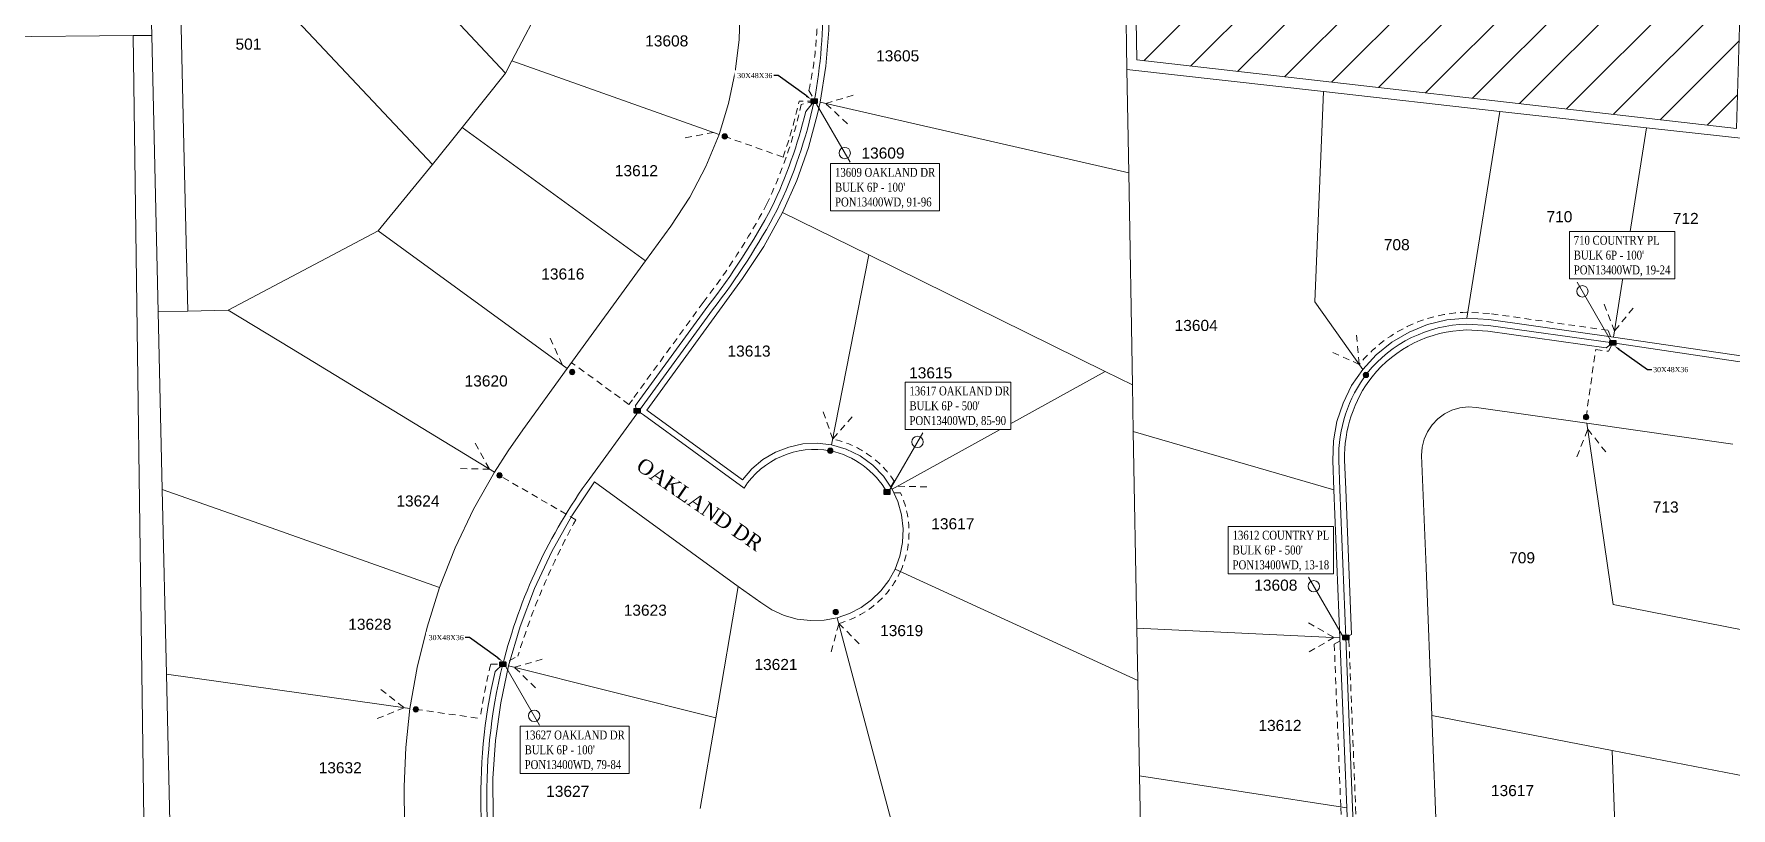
# Model space of a CAD drawing. Header units: feet. Extents: x 865220 to 2822444, y -2240498 to 975731.
# Drawn here: x 2814648 to 2815794, y 968990 to 969513 of the extents above; entities that cross this region are included whole.
import ezdxf
from ezdxf import colors
from ezdxf.entities.mleader import LeaderData, LeaderLine
from ezdxf.enums import TextEntityAlignment as Align
from ezdxf.lldxf.tags import DXFTag
from ezdxf.math import Vec2, Vec3

# ---------------------------------------------------------------- set-up
doc = ezdxf.new("R2010")
doc.units = ezdxf.units.FT
doc.header["$LTSCALE"] = 0.015
doc.header["$MEASUREMENT"] = 0
doc.linetypes.add('DASHED', pattern=[5, 3, -2])
for name, color, linetype in [('144A', 112, '144A'), ('48A', 112, '48A'), ('Dakota County Addresses', 7, 'Continuous'), ('Dakota County Parcels', 7, 'Continuous'), ('DETAIL', 7, 'Continuous'), ('DROP BURIED', 7, 'DASHED'), ('NOTES', 7, 'Continuous'), ('STREET NAME', 7, 'Continuous'), ('TAIL', 1, 'MST'), ('TELEPHONE STRUCT-PROP', 6, 'Continuous'), ('TERMINALS', 7, 'Continuous')]:
    doc.layers.add(name, color=color, linetype=linetype)
doc.layers.add('RUNNING LINE (UNDERGROUND)', color=10, linetype='Continuous', lineweight=40)
doc.styles.add('Dimensions 100', font='arial.ttf')
doc.styles.add('Line', font='txt.shx', dxfattribs={"height": 3})
doc.styles.add('SIMPLEX', font='times.ttf', dxfattribs={"width": 0.8})
doc.styles.get("Standard").update_dxf_attribs({"font": 'times.ttf'})
doc.styles.add('Utilities', font='arial.ttf', dxfattribs={"height": 2.5})
tags = doc.linetypes.add('144A', pattern='A,80,-5,["144A",Line,S=1.5,R=0,X=0,Y=-1.5],-24', length=109).pattern_tags.tags
tags[6] = DXFTag(74, 10)
tags = doc.linetypes.add('48A', pattern='A,80,-5,["48A",Line,S=1.5,R=0,X=0,Y=-1.5],-20', length=105).pattern_tags.tags
tags[6] = DXFTag(74, 10)
tags = doc.linetypes.add('MST', pattern='A,5,-5,5,-5,["TAIL",Line,S=1.5,R=0,X=0,Y=-1.5],-20', length=40).pattern_tags.tags
tags[10] = DXFTag(74, 10)

# ---------------------------------------------------------------- blocks, each defined once
blk = doc.blocks.new('ACMAP_ANN_TEMPLATE_Dakota County Addresses')
at = {"layer": 'Dakota County Addresses', "style": 'Dimensions 100'}
blk.add_attdef('DakotaCountyAddress', text='', height=50, dxfattribs=at).set_placement((0, 0), align=Align.CENTER)
blk = doc.blocks.new('Proposed FlowerPot')
at = {"lineweight": 5, "ltscale": 100, "true_color": 0xffffff}
h = blk.add_hatch(color=7, dxfattribs=at)
h.dxf.hatch_style = 1
h.paths.add_polyline_path([(-0.06, 0, 0.414214), (0, -0.06, 0.414214), (0.06, 0, 0.414214), (0, 0.06, 0.414214)])
at = {"lineweight": 5, "ltscale": 100}
blk.add_circle((0, 0), 0.0604, dxfattribs=at)
at = {"layer": 'RUNNING LINE (UNDERGROUND)', "color": 6, "lineweight": 5, "const_width": 0.00907, "flags": 128}
blk.add_lwpolyline([(-0.06, 0, -0.414214), (0, 0.06, -0.414214), (0.06, 0, -0.414214), (0, -0.06, -0.414214), (-0.06, 0)], format="xyb", dxfattribs=at)
at = {"color": 18, "linetype": 'ByBlock', "lineweight": 5, "ltscale": 100, "true_color": 0x000000, "style": 'Dimensions 100'}
blk.add_text('F', height=0.0744, dxfattribs=at).set_placement((-0.029, -0.037))
blk = doc.blocks.new('NEW HH')
at = {"ltscale": 40, "true_color": 0xffffff}
h = blk.add_hatch(color=7, dxfattribs=at)
h.dxf.hatch_style = 1
h.paths.add_polyline_path([(-0.061, -0.031, 0.414214), (-0.046, -0.046), (0.046, -0.046, 0.414214), (0.061, -0.031), (0.061, 0.031, 0.414214), (0.046, 0.046), (-0.046, 0.046, 0.414214), (-0.061, 0.031)])
at = {"layer": 'RUNNING LINE (UNDERGROUND)', "color": 6, "lineweight": 0, "const_width": 0.005, "flags": 128}
blk.add_lwpolyline([(-0.061, 0.031), (-0.061, -0.031, 0.414214), (-0.046, -0.046), (0.046, -0.046, 0.414214), (0.061, -0.031), (0.061, 0.031, 0.414214), (0.046, 0.046), (-0.046, 0.046, 0.414214)], format="xyb", close=True, dxfattribs=at)
at = {"layer": 'TELEPHONE STRUCT-PROP', "color": 18, "true_color": 0x000000, "style": 'Utilities'}
blk.add_text('HH', height=0.05, dxfattribs=at).set_placement((0, 0), align=Align.MIDDLE_CENTER)
blk = doc.blocks.new('TERMINAL')
at = {"lineweight": 5, "ltscale": 0.5, "flags": 128}
blk.add_lwpolyline([(-0.1, -0.6), (-0.1, 44.8)], dxfattribs=at)
at = {"lineweight": 5, "ltscale": 0.5}
blk.add_circle((-0.1, 37.6), 3.83, dxfattribs=at)

msp = doc.modelspace()

# ---------------------------------------------------------------- hatches: boundary and pattern name
at = {"layer": 'NOTES', "ltscale": 50}
h = msp.add_hatch(dxfattribs=at)
h.set_pattern_fill('ANSI31', color=1, scale=200)
edge = h.paths.add_edge_path()
edge.add_line((2815389.5, 969706.3), (2815393, 969495.9))
edge.add_line((2815393, 969495.9), (2815798.1, 969449.6))
edge.add_line((2815798.1, 969449.6), (2815801.2, 969557))
edge.add_line((2815801.2, 969557), (2815891.8, 969613.8))
edge.add_line((2815891.8, 969613.8), (2816031, 969615.1))
edge.add_line((2816031, 969615.1), (2816028.4, 969703.3))
edge.add_line((2816028.4, 969703.3), (2815689.2, 969789.6))
edge.add_line((2815689.2, 969789.6), (2815581.7, 969902.7))
edge.add_line((2815581.7, 969902.7), (2815513.2, 969911.4))
edge.add_line((2815513.2, 969911.4), (2815500.3, 969814))
edge.add_arc((2815364.1, 969843.2), 139.3, 280.5164, 347.8994, ccw=False)
edge = h.paths.add_edge_path()
edge.add_line((2815514.7, 969924), (2815588.5, 969912.5))
edge.add_line((2815588.5, 969912.5), (2815694.3, 969802.5))
edge.add_line((2815694.3, 969802.5), (2816029.8, 969715))
edge.add_line((2816029.8, 969715), (2816028.1, 969975.6))
edge.add_line((2816028.1, 969975.6), (2815607.5, 970012.4))
edge.add_arc((2815601.8, 969925.4), 87.2, 86.2556, 180.9042)
edge = h.paths.add_edge_path()
edge.add_line((2815469, 970349.6), (2815551.7, 970074.6))
edge.add_arc((2815610.4, 969810.7), 270.3, 90.4038, 102.5541, ccw=False)
edge.add_line((2815608.5, 970081.1), (2815784.9, 970067.5))
edge.add_arc((2815791.9, 970160.6), 93.4, 265.7164, 364.5194)
edge.add_arc((2815559.8, 970154.7), 325.4, 2.3307, 14.5067)
edge.add_line((2815874.8, 970236.3), (2815855.6, 970289))
edge.add_arc((2815739.8, 970242.2), 125, 22.0348, 53.0239)
edge.add_line((2815814.9, 970342), (2815778.4, 970362.6))
edge.add_arc((2815863.4, 970545.8), 201.9, 219.6864, 245.1125, ccw=False)
edge.add_line((2815708, 970416.9), (2815646, 970497.1))
edge.add_arc((2815583.2, 970452.6), 76.9, 35.3181, 86.0611)
edge.add_arc((2815406.2, 970521), 182.5, -69.8794, 2.641, ccw=False)
edge = h.paths.add_edge_path()
edge.add_line((2815377.5, 970420), (2815371.2, 970793.3))
edge.add_line((2815371.2, 970793.3), (2815519.5, 970792.1))
edge.add_arc((2815930.2, 970682.4), 425.1, 165.0468, 183.183)
edge.add_line((2815505.8, 970658.8), (2815512.6, 970533.5))
edge.add_arc((2815407.1, 970525.6), 105.8, -85.5639, 4.3138, ccw=False)
edge.add_line((2815415.3, 970420.1), (2815377.5, 970420))
edge = h.paths.add_edge_path()
edge.add_arc((2816383, 970635.9), 804.4, 168.8875, 182.1295)
edge.add_arc((2815574.8, 970438.5), 167.6, 38.8187, 88.5416, ccw=False)
edge.add_line((2815705.4, 970543.6), (2815749, 970482.3))
edge.add_line((2815749, 970482.3), (2816006.1, 970789.7))
edge.add_line((2816006.1, 970789.7), (2815593.6, 970791))
edge = h.paths.add_edge_path()
edge.add_line((2815764.7, 970466.1), (2816019.2, 970777.2))
edge.add_line((2816019.2, 970777.2), (2816024.9, 970155.5))
edge.add_line((2816024.9, 970155.5), (2815956, 970159.3))
edge.add_arc((2815614.5, 970167.6), 341.6, 358.6109, 380.8734)
edge.add_arc((2815737.9, 970234.5), 203.3, 15.6326, 55.8447)
edge.add_arc((2816022, 970729.4), 368.2, 225.6616, 242.511, ccw=False)

# ---------------------------------------------------------------- linework, layer by layer
at = {"layer": 'Dakota County Parcels', "lineweight": 5}
for p, q in [((2814852.1, 969609.3), (2814966.4, 969487)), ((2814796.2, 969553.8), (2814917.2, 969425.2)), ((2814727.5, 969512.3), (2814726.8, 969544.6)), ((2814970.8, 969495.3), (2814993.9, 969539.6)), ((2815386.3, 969489.4), (2815385.3, 969549.4)), ((2814271.6, 969508.5), (2814715, 969512.4)), ((2814725.1, 968752.7), (2814715, 969512.4)), ((2814715, 969512.4), (2814727.5, 969512.3)), ((2814731.8, 969325.7), (2814727.5, 969512.3)), ((2814966.4, 969487), (2814970.8, 969495.3)), ((2814970.8, 969495.3), (2815110.8, 969445.5)), ((2814937.1, 969450.2), (2814966.4, 969487)), ((2815386.3, 969489.4), (2815519.1, 969474.5)), ((2815387.5, 969419.5), (2815386.3, 969489.4)), ((2815513.2, 969332.4), (2815519.1, 969474.5)), ((2815519.1, 969474.5), (2815638.3, 969461.1)), ((2815177.3, 969459.5), (2815179, 969467.3)), ((2815179, 969467.3), (2815387.5, 969419.5)), ((2815615.9, 969321.4), (2815638.3, 969461.1)), ((2815638.3, 969461.1), (2815737.4, 969450)), ((2814917.2, 969425.2), (2814937.1, 969450.2)), ((2814937.1, 969450.2), (2815061.1, 969360.1)), ((2815715.1, 969308.6), (2815737.4, 969450)), ((2815737.4, 969450), (2815805.1, 969442.5)), ((2814880.5, 969380.3), (2814917.2, 969425.2)), ((2815390, 969276.3), (2815387.5, 969419.5)), ((2815153.6, 969392.8), (2815211.9, 969364.1)), ((2814779, 969326.8), (2814880.5, 969380.3)), ((2814880.5, 969380.3), (2815008.2, 969287.4)), ((2815061.1, 969360.1), (2815078.1, 969383.5)), ((2815008.2, 969287.4), (2815061.1, 969360.1)), ((2815186.7, 969235.8), (2815211.9, 969364.1)), ((2815211.9, 969364.1), (2815371.7, 969285.3)), ((2815061.9, 969259.2), (2815126.6, 969348.2)), ((2814731.8, 969325.7), (2814751.8, 969326.2)), ((2814734.6, 969205.7), (2814731.8, 969325.7)), ((2814751.8, 969326.2), (2814779, 969326.8)), ((2815513.2, 969332.4), (2815545.6, 969286.7)), ((2815630.9, 969320.5), (2815615.9, 969321.4)), ((2815630.9, 969320.5), (2815715.1, 969308.6)), ((2815715.1, 969308.6), (2815804.2, 969295.5)), ((2814978.1, 969246), (2815008.2, 969287.4)), ((2815227.7, 969205.9), (2815371.7, 969285.3)), ((2815371.7, 969285.3), (2815390, 969276.3)), ((2815390.5, 969244.7), (2815390, 969276.3)), ((2815061.9, 969259.2), (2815126.6, 969212.2)), ((2815622.4, 969261.1), (2815697.1, 969250.4)), ((2815390.5, 969244.7), (2815526.2, 969205.3)), ((2815393, 969112), (2815390.5, 969244.7)), ((2815697.1, 969250.4), (2815795.6, 969236.3)), ((2815697.1, 969250.4), (2815714.8, 969127.9)), ((2815525.4, 969225.3), (2815526.2, 969205.3)), ((2815585.4, 969228.5), (2815588.4, 969152.8)), ((2815026.7, 969210.7), (2815123.7, 969140.1)), ((2814737.4, 969080.8), (2814734.6, 969205.7)), ((2815526.2, 969205.3), (2815530.2, 969105.4)), ((2815229.7, 969151.8), (2815393.6, 969076.5)), ((2815588.4, 969152.8), (2815592.3, 969052.8)), ((2815108.5, 969051.4), (2815123.7, 969140.1)), ((2815123.7, 969140.1), (2815138.9, 969129.2)), ((2815714.8, 969127.9), (2815815.8, 969108.1)), ((2815190.6, 969118.9), (2815237.2, 968944.3)), ((2815393.6, 969076.5), (2815393, 969112)), ((2815393, 969112), (2815530.2, 969105.4)), ((2815530.2, 969105.4), (2815534.8, 968990.5)), ((2814737.4, 969080.8), (2814901.9, 969057.6)), ((2814740, 968970.8), (2814737.4, 969080.8)), ((2814968.6, 969086.5), (2815108.5, 969051.4)), ((2815394.8, 969012), (2815393.6, 969076.5)), ((2815097.9, 968990.1), (2815108.5, 969051.4)), ((2815592.3, 969052.8), (2815714.1, 969029.2)), ((2815592.3, 969052.8), (2815596.3, 968952.9)), ((2815714.1, 969029.2), (2815821.6, 969008.3)), ((2815717.9, 968928.5), (2815714.1, 969029.2)), ((2815394.8, 969012), (2815534.8, 968990.5)), ((2815395.7, 968966.6), (2815394.8, 969012)), ((2815534.8, 968990.5), (2815538.8, 968890.6))]:
    msp.add_line(p, q, dxfattribs=at)
for points in [[(2815110.8, 969445.5), (2815117.2, 969466.5), (2815121.7, 969487.9), (2815124.3, 969509.7), (2815124.9, 969531.6), (2815123.6, 969553.4)], [(2815179, 969467.3), (2815182.8, 969491.6), (2815184.8, 969516.1), (2815184.7, 969540.8)], [(2814751.8, 969326.2), (2814749.2, 969438.1), (2814746.9, 969538.1)], [(2815153.6, 969392.8), (2815163.2, 969414.4), (2815171.1, 969436.6), (2815177.3, 969459.5)], [(2815078.1, 969383.5), (2815091, 969403.1), (2815101.9, 969423.8), (2815110.8, 969445.5)], [(2815126.6, 969348.2), (2815141, 969369.9), (2815153.6, 969392.8)], [(2814779, 969326.8), (2814821.8, 969300.8), (2814959, 969217.3)], [(2815615.9, 969321.4), (2815602.5, 969320.2), (2815589.4, 969317), (2815576.9, 969311.9), (2815565.3, 969305.1), (2815554.8, 969296.6), (2815545.6, 969286.7)], [(2815545.6, 969286.7), (2815538.1, 969275.9), (2815532.3, 969264), (2815528.1, 969251.5), (2815525.9, 969238.5), (2815525.4, 969225.3)], [(2815622.4, 969261.1), (2815616.8, 969261.4), (2815611.3, 969260.8), (2815605.9, 969259.2), (2815600.9, 969256.7), (2815596.4, 969253.3), (2815592.5, 969249.3), (2815589.4, 969244.6), (2815587.1, 969239.5), (2815585.8, 969234.1), (2815585.4, 969228.5)], [(2814978.1, 969246), (2814968.3, 969231.8), (2814959, 969217.3)], [(2815186.7, 969235.8), (2815177, 969236.9), (2815167.3, 969236.4), (2815157.8, 969234.3), (2815148.8, 969230.8), (2815140.4, 969225.8), (2815133, 969219.6), (2815126.6, 969212.2)], [(2815227.7, 969205.9), (2815221.8, 969214.6), (2815214.6, 969222.1), (2815206.1, 969228.3), (2815196.7, 969232.9), (2815186.7, 969235.8)], [(2814959, 969217.3), (2814944.9, 969192.2), (2814932.5, 969166.1), (2814921.9, 969139.3)], [(2815026.7, 969210.7), (2815011.3, 969187.8), (2814997.7, 969163.8), (2814986.1, 969138.8), (2814976.3, 969113), (2814968.6, 969086.5)], [(2814734.6, 969205.7), (2814800.5, 969182.4), (2814921.9, 969139.3)], [(2815229.7, 969151.8), (2815232.9, 969160.6), (2815234.7, 969169.8), (2815235.1, 969179.1), (2815234, 969188.4), (2815231.5, 969197.4), (2815227.7, 969205.9)], [(2815190.6, 969118.9), (2815198.9, 969121.8), (2815206.7, 969125.9), (2815213.8, 969131), (2815220.1, 969137.2), (2815225.4, 969144.2), (2815229.7, 969151.8)], [(2814921.9, 969139.3), (2814913.5, 969112.5), (2814906.8, 969085.3), (2814901.9, 969057.6)], [(2815138.9, 969129.2), (2815146.5, 969124.2), (2815154.8, 969120.5), (2815163.5, 969118), (2815172.6, 969117), (2815181.7, 969117.3), (2815190.6, 969118.9)], [(2814968.6, 969086.5), (2814963.2, 969061.4), (2814959.7, 969035.9), (2814958, 969010.2), (2814958.1, 968984.5)], [(2814901.9, 969057.6), (2814899.1, 969031.3), (2814897.9, 969004.9), (2814898.3, 968978.5)]]:
    msp.add_lwpolyline(points, dxfattribs=at)
at = {"layer": 'DROP BURIED', "lineweight": 5, "ltscale": 100}
for points in [[(2815197.5, 969452.8), (2815182.8, 969466.4), (2815202, 969472.3)], [(2815107.1, 969446.9), (2815087.4, 969443.2)], [(2815728.3, 969328.2), (2815715.7, 969312.6), (2815708.5, 969331.3)], [(2815541.4, 969310), (2815543.2, 969290.1), (2815525, 969298.5)], [(2814996.6, 969307.8), (2815005, 969289.7)], [(2815696.5, 969254.5), (2815703, 969300.2), (2815711.7, 969299), (2815714.6, 969304.7)], [(2815200.6, 969254.8), (2815187.5, 969239.7), (2815181, 969258.6)], [(2815690.3, 969227.7), (2815697.7, 969246.3), (2815710.1, 969230.6)], [(2814946, 969236.9), (2814955.6, 969219.3), (2814935.6, 969219.8)], [(2815251.2, 969207.4), (2815231.2, 969207.8)], [(2815508.9, 969115.6), (2815526.2, 969105.6), (2815508.9, 969095.6)], [(2815186.5, 969095.8), (2815191.7, 969115.1), (2815205.8, 969100.9)], [(2815534.2, 969105.6), (2815536.3, 969103.7), (2815540.8, 968990.8), (2815542.4, 968950.8), (2815592.3, 968952.8)], [(2815530.3, 969103.3), (2815526.4, 969101.1), (2815530.8, 968990.4), (2815534.7, 968891.2)], [(2814986.8, 969071.6), (2814972.5, 969085.5), (2814991.7, 969091)], [(2814882.2, 969070.5), (2814897.9, 969058.1), (2814879.4, 969050.7)]]:
    msp.add_lwpolyline(points, dxfattribs=at)
for points in [[(2815175, 969468.1), (2815166.3, 969465.7, -0.055961), (2815142.9, 969398.2, -0.042704), (2815100, 969332), (2815052.2, 969266.3), (2815049.9, 969263.1), (2815011.1, 969291.3)], [(2815175, 969468.1), (2815164.8, 969468.1, -0.03093), (2815154, 969430.2), (2815114.6, 969444.2)], [(2815712.9, 969308.9), (2815711.3, 969313.2), (2815631.3, 969324.5), (2815616, 969325.4, 0.218806), (2815543.2, 969290.1)], [(2815187.5, 969239.7, -0.000047), (2815187.5, 969239.7, -0.197344), (2815229.1, 969211.2), (2815226.7, 969207.3)], [(2815191.7, 969115.1, 0.222036), (2815233.3, 969150.2, 0.215862), (2815233.4, 969203.3), (2815228.8, 969203.4)], [(2814905.9, 969057), (2814949.4, 969050.9, -0.024952), (2814956.5, 969087.5), (2814964.7, 969087.5)]]:
    msp.add_lwpolyline(points, format="xyb", dxfattribs=at)
at = {"layer": 'NOTES', "color": 1, "lineweight": 5, "ltscale": 50, "flags": 128}
msp.add_lwpolyline([(2815389.5, 969706.3), (2815393, 969495.9), (2815798.1, 969449.6), (2815801.2, 969557), (2815891.8, 969613.8), (2816031, 969615.1), (2816028.4, 969703.3), (2815689.2, 969789.6), (2815581.7, 969902.7), (2815513.2, 969911.4), (2815500.3, 969814, -0.302789)], format="xyb", close=True, dxfattribs=at)
at = {"layer": 'TAIL', "lineweight": 5, "ltscale": 50, "flags": 128}
for points in [[(2815224.2, 969203.9, 0.211933), (2815185.9, 969231.8, 0.304), (2815127.6, 969206.5), (2815059.6, 969256), (2815056.4, 969258.4), (2815058.7, 969261.6), (2815106.4, 969327.1, 0.042729), (2815150, 969394.6, 0.059309), (2815175, 969468.1)], [(2815714.6, 969304.7), (2815710, 969301.3), (2815630.1, 969312.5), (2815615.8, 969313.4, 0.220219), (2815551.9, 969281.8, 0.172786), (2815533.4, 969225.6), (2815534.2, 969205.6), (2815538.1, 969107.7), (2815534.2, 969105.6)], [(2814964.7, 969087.5), (2814959.4, 969082.6, 0.06723), (2814950.1, 968984.2, 0.077711), (2814972.2, 968872.4), (2814976.7, 968872)]]:
    msp.add_lwpolyline(points, format="xyb", dxfattribs=at)

# ---------------------------------------------------------------- block references
at = {"lineweight": 5}
for name, p, xscale, yscale, zscale in [('NEW HH', (2815175, 969468.1), 40, 40, 40), ('Proposed FlowerPot', (2815114.6, 969444.2), 30, 30, 30), ('NEW HH', (2815714.6, 969304.7), 40, 40, 40), ('Proposed FlowerPot', (2815011.5, 969285), 30, 30, 30), ('Proposed FlowerPot', (2815547.8, 969283), 30, 30, 30), ('NEW HH', (2815055.4, 969258.8), 40, 40, 40), ('Proposed FlowerPot', (2815696.5, 969254.5), 30, 30, 30), ('Proposed FlowerPot', (2815185.9, 969231.8), 30, 30, 30), ('Proposed FlowerPot', (2814962.4, 969215.1), 30, 30, 30), ('NEW HH', (2815224.2, 969203.9), 40, 40, 40), ('Proposed FlowerPot', (2815189.6, 969122.8), 30, 30, 30), ('NEW HH', (2815534.2, 969105.6), 40, 40, 40), ('Proposed FlowerPot', (2814905.9, 969057), 30, 30, 30)]:
    msp.add_blockref(name, p, dxfattribs=dict(at, xscale=xscale, yscale=yscale, zscale=zscale))
at = {"layer": 'Dakota County Addresses', "lineweight": 5, "xscale": 0.15, "yscale": 0.15, "zscale": 0.15}
for p, values in [((2814792.8, 969502.8), {'DakotaCountyAddress': '501'}), ((2815075.4, 969505), {'DakotaCountyAddress': '13608'}), ((2815231.4, 969494.9), {'DakotaCountyAddress': '13605'}), ((2815221.5, 969429.2), {'DakotaCountyAddress': '13609'}), ((2815054.9, 969417.3), {'DakotaCountyAddress': '13612'}), ((2815678.5, 969386.2), {'DakotaCountyAddress': '710'}), ((2815763.8, 969385), {'DakotaCountyAddress': '712'}), ((2815568.6, 969367.3), {'DakotaCountyAddress': '708'}), ((2815005.2, 969347.5), {'DakotaCountyAddress': '13616'}), ((2815433.1, 969312.7), {'DakotaCountyAddress': '13604'}), ((2815131, 969295.4), {'DakotaCountyAddress': '13613'}), ((2815253.7, 969280.7), {'DakotaCountyAddress': '13615'}), ((2814953.4, 969275.2), {'DakotaCountyAddress': '13620'}), ((2814907.3, 969194.1), {'DakotaCountyAddress': '13624'}), ((2815750.3, 969190), {'DakotaCountyAddress': '713'}), ((2815268.7, 969178.7), {'DakotaCountyAddress': '13617'}), ((2815653.3, 969155.7), {'DakotaCountyAddress': '709'}), ((2815486.9, 969137.2), {'DakotaCountyAddress': '13608'}), ((2815060.9, 969120.3), {'DakotaCountyAddress': '13623'}), ((2814874.8, 969110.8), {'DakotaCountyAddress': '13628'}), ((2815234.1, 969106.5), {'DakotaCountyAddress': '13619'}), ((2815149.2, 969083.6), {'DakotaCountyAddress': '13621'}), ((2815489.7, 969042.4), {'DakotaCountyAddress': '13612'}), ((2814854.8, 969013.8), {'DakotaCountyAddress': '13632'}), ((2815008.5, 968997.9), {'DakotaCountyAddress': '13627'}), ((2815646.8, 968998.4), {'DakotaCountyAddress': '13617'})]:
    msp.add_blockref('ACMAP_ANN_TEMPLATE_Dakota County Addresses', p, dxfattribs=at).add_auto_attribs(values)
at = {"layer": 'TERMINALS', "lineweight": 5, "ltscale": 0.5, "xscale": -1}
for p, rotation in [((2815176.9, 969465.6), 210), ((2815531.3, 969107.6), 30.00000000000006)]:
    msp.add_blockref('TERMINAL', p, dxfattribs=dict(at, rotation=rotation))
at = {"layer": 'TERMINALS', "lineweight": 5, "ltscale": 0.5, "rotation": 329.9999999999999}
msp.add_blockref('TERMINAL', (2815226.1, 969205.1), dxfattribs=at)

# ---------------------------------------------------------------- texts
at = {"layer": 'STREET NAME', "lineweight": 5, "ltscale": 40, "insert": (2815059.6, 969227.9), "char_height": 10, "attachment_point": 1, "rotation": 325.5582}
msp.add_mtext('OAKLAND DR', dxfattribs=at)

# ---------------------------------------------------------------- next in the draw order: texts
at = {"layer": 'TERMINALS', "lineweight": 5, "ltscale": 0.5, "char_height": 6, "attachment_point": 1, "style": 'SIMPLEX', "bg_fill": 19, "box_fill_scale": 1.5, "bg_fill_color": 256, "bg_fill_transparency": 0}
for s, insert in [("13609 OAKLAND DR\\PBULK 6P - 100'\\PPON13400WD, 91-96", (2815189.1, 969422.9)), ("13612 COUNTRY PL\\PBULK 6P - 500'\\PPON13400WD, 13-18", (2815457.7, 969177.7))]:
    msp.add_mtext(s, dxfattribs=dict(at, insert=insert))
at = {"layer": 'TERMINALS', "lineweight": 5, "ltscale": 0.5, "insert": (2815239.4, 969275.2), "char_height": 6, "width": 65.38, "attachment_point": 1, "style": 'SIMPLEX', "bg_fill": 19, "box_fill_scale": 1.5, "bg_fill_color": 256, "bg_fill_transparency": 0}
msp.add_mtext("13617 OAKLAND DR\\PBULK 6P - 500'\\PPON13400WD, 85-90", dxfattribs=at)

# ---------------------------------------------------------------- next in the draw order: leaders
at = {"layer": 'DETAIL', "lineweight": 5, "ltscale": 5}
ml = msp.add_multileader_mtext('Standard', dxfattribs=at)
ml.set_content('30X48X36', color=256)
ml.set_leader_properties()
ml.build(insert=Vec2(0, 0))
ml.multileader.update_dxf_attribs({"has_text_frame": 1, "text_left_attachment_type": 2, "text_right_attachment_type": 2, "dogleg_length": 3})
ctx = ml.context
ctx.base_point, ctx.char_height, ctx.landing_gap_size, ctx.plane_origin = Vec3(2815122.1, 969485.3), 3.5, 1.5, Vec3(2815197.4, 969502.1)
ctx.left_attachment, ctx.right_attachment, ctx.text_align_type = 2, 2, 1
notes = []
notes.append((ctx, [(0, (1, 1, 0), (2815150.7, 969485.3), (-1, 0), 3, [(0, [(2815173.1, 969469.2)], 0, [])])]))
ctx.mtext.insert, ctx.mtext.alignment, ctx.mtext.flow_direction = Vec3(2815134.9, 969487.1), 2, 5
ctx.mtext.has_bg_fill, ctx.mtext.bg_color, ctx.mtext.bg_scale_factor, ctx.mtext.bg_transparency, ctx.mtext.use_window_bg_color = 1, -1027028792, 1.5, 0, 1
ml = msp.add_multileader_mtext('Standard', dxfattribs=at)
ml.set_content('30X48X36', color=256)
ml.set_leader_properties()
ml.build(insert=Vec2(0, 0))
ml.multileader.update_dxf_attribs({"has_text_frame": 1, "text_left_attachment_type": 2, "text_right_attachment_type": 2, "dogleg_length": 3})
ctx = ml.context
ctx.base_point, ctx.char_height, ctx.landing_gap_size, ctx.plane_origin = Vec3(2815740.9, 969286.6), 3.5, 1.5, Vec3(2815691.2, 969269.8)
ctx.left_attachment, ctx.right_attachment, ctx.text_align_type = 2, 2, 1
notes.append((ctx, [(0, (1, 1, 0), (2815737.9, 969286.6), (1, 0), 3, [(0, [(2815715.5, 969302.7)], 0, [])])]))
ctx.mtext.insert, ctx.mtext.alignment, ctx.mtext.flow_direction = Vec3(2815753.7, 969288.4), 2, 5
ctx.mtext.has_bg_fill, ctx.mtext.bg_color, ctx.mtext.bg_scale_factor, ctx.mtext.bg_transparency, ctx.mtext.use_window_bg_color = 1, -1027028792, 1.5, 0, 1
ml = msp.add_multileader_mtext('Standard', dxfattribs=at)
ml.set_content('30X48X36', color=256)
ml.set_leader_properties()
ml.build(insert=Vec2(0, 0))
ml.multileader.update_dxf_attribs({"has_text_frame": 1, "text_left_attachment_type": 2, "text_right_attachment_type": 2, "dogleg_length": 3})
ctx = ml.context
ctx.base_point, ctx.char_height, ctx.landing_gap_size, ctx.plane_origin = Vec3(2814913.6, 969105.5), 3.5, 1.5, Vec3(2814988.9, 969122.3)
ctx.left_attachment, ctx.right_attachment, ctx.text_align_type = 2, 2, 1
notes.append((ctx, [(0, (1, 1, 0), (2814942.2, 969105.5), (-1, 0), 3, [(0, [(2814964.6, 969089.4)], 0, [])])]))
ctx.mtext.insert, ctx.mtext.alignment, ctx.mtext.flow_direction = Vec3(2814926.4, 969107.3), 2, 5
ctx.mtext.has_bg_fill, ctx.mtext.bg_color, ctx.mtext.bg_scale_factor, ctx.mtext.bg_transparency, ctx.mtext.use_window_bg_color = 1, -1027028792, 1.5, 0, 1
for ctx, leaders in notes:
    for number, flags, end, landing, length, lines in leaders:
        leader = LeaderData()
        leader.index, (leader.has_last_leader_line, leader.has_dogleg_vector, leader.attachment_direction) = number, flags
        leader.last_leader_point, leader.dogleg_vector, leader.dogleg_length = Vec3(end), Vec3(landing), length
        for number, points, colour, breaks in lines:
            line = LeaderLine()
            line.index, line.vertices, line.color, line.breaks = number, Vec3.list(points), colors.encode_raw_color(colour), breaks
            leader.lines.append(line)
        ctx.leaders.append(leader)

# ---------------------------------------------------------------- next in the draw order: linework, layer by layer
at = {"layer": '48A', "lineweight": 5, "ltscale": 50, "flags": 128}
msp.add_lwpolyline([(2815560.3, 968698.6, -0.069113), (2815547.9, 968760.9), (2815546.8, 968790.9), (2815542.8, 968890.8), (2815538.8, 968990.7), (2815534.2, 969105.6), (2815530.2, 969205.5), (2815529.4, 969225.4, -0.172972), (2815548.7, 969284.2, -0.220846), (2815615.9, 969317.4), (2815630.5, 969316.5), (2815714.6, 969304.7), (2815803.6, 969291.5), (2815877.1, 969281.1, 0.017822), (2815874, 969208.3), (2815874.5, 969082.6), (2815879, 969076.9), (2815887.1, 968982.6), (2815901.9, 968873.6), (2815919.4, 968744.7), (2815922.7, 968720, -0.143338), (2815910.7, 968646.6), (2815866.5, 968557, 0.124233), (2815845.1, 968464.9), (2815848.5, 968295), (2815848.6, 968287), (2815789.1, 968285.8), (2815608.4, 968282.2), (2815408.4, 968277.9), (2815249.1, 968275), (2815245, 968278.9)], format="xyb", dxfattribs=at)
at = {"layer": 'DROP BURIED', "lineweight": 5, "ltscale": 100}
for points in [[(2815127.6, 969553.9), (2815175.6, 969558.1, -0.08112), (2815171.5, 969475.3), (2815174.4, 969469.6, 0.007402)], [(2814969, 969089.8), (2814974.8, 969093, -0.051797), (2815014, 969185.1), (2814962.4, 969215.1)]]:
    msp.add_lwpolyline(points, format="xyb", dxfattribs=at)

# ---------------------------------------------------------------- next in the draw order: block references
at = {"lineweight": 5, "xscale": 40, "yscale": 40, "zscale": 40}
msp.add_blockref('NEW HH', (2814964.7, 969087.5), dxfattribs=at)
at = {"layer": 'TERMINALS', "lineweight": 5, "ltscale": 0.5, "xscale": -1}
for p, rotation in [((2815712.7, 969306.9), 30.00000000000006), ((2814967.1, 969085.3), 210)]:
    msp.add_blockref('TERMINAL', p, dxfattribs=dict(at, rotation=rotation))

# ---------------------------------------------------------------- next in the draw order: texts
at = {"layer": 'TERMINALS', "lineweight": 5, "ltscale": 0.5, "char_height": 6, "attachment_point": 1, "style": 'SIMPLEX', "bg_fill": 19, "box_fill_scale": 1.5, "bg_fill_color": 256, "bg_fill_transparency": 0}
for s, insert in [("710 COUNTRY PL\\PBULK 6P - 100'\\PPON13400WD, 19-24", (2815688.2, 969377)), ("13627 OAKLAND DR\\PBULK 6P - 100'\\PPON13400WD, 79-84", (2814979.4, 969042.7))]:
    msp.add_mtext(s, dxfattribs=dict(at, insert=insert))

# ---------------------------------------------------------------- next in the draw order: linework, layer by layer
at = {"layer": '144A', "lineweight": 5, "ltscale": 50, "flags": 128}
msp.add_lwpolyline([(2815245, 968278.9), (2815243.3, 968379.7, 0.050988), (2815230.9, 968472.9, 0.048824), (2815199.3, 968557.1, 0.061832), (2815135.2, 968650.2), (2815096.8, 968696.4), (2815029.8, 968776.4, -0.075212), (2814976.7, 968872, -0.079042), (2814954.1, 968984.4, -0.071326), (2814964.7, 969087.5, -0.096072), (2815023.4, 969213.1), (2815055.2, 969256.7), (2815054.3, 969262.3), (2815055.5, 969263.9), (2815103.2, 969329.5, 0.042717), (2815146.4, 969396.4, 0.053016), (2815169.3, 969461), (2815175, 969468.1, 0.053721), (2815180.7, 969540.6, 0.062253), (2815166.8, 969617.9, 0.054502)], format="xyb", dxfattribs=at)

doc.saveas('drawing.dxf')
